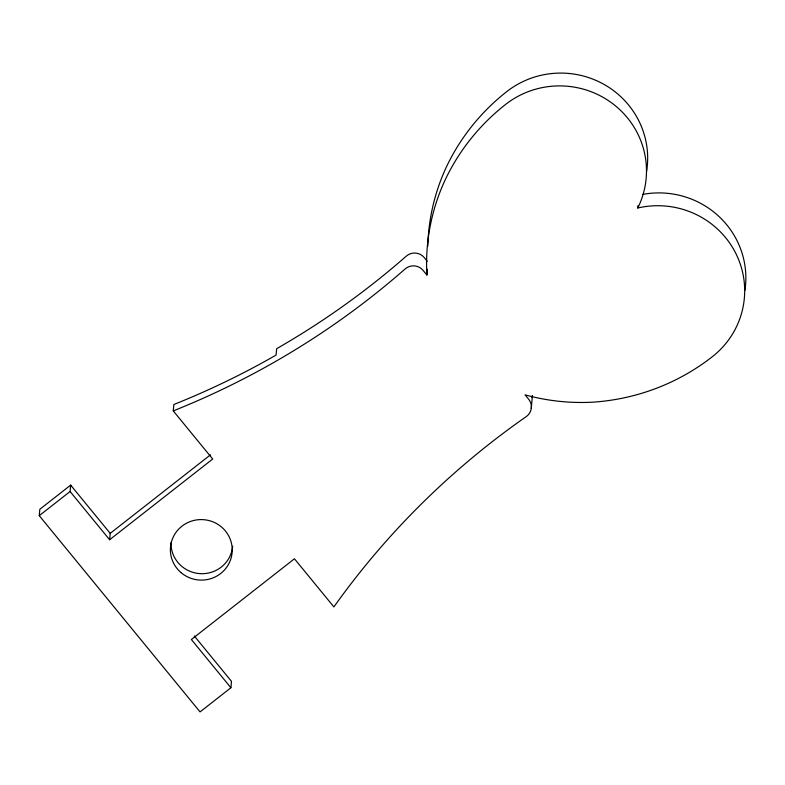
<?xml version="1.0" encoding="UTF-8"?>
<svg xmlns="http://www.w3.org/2000/svg" width="785" height="785" viewBox="0 0 785 785"><rect width="100%" height="100%" fill="white"/><g stroke="black" fill="none" stroke-linecap="round" stroke-linejoin="round"><path stroke-width="1.18" d="M194.278 635.948L231.487 681.351L230.898 687.758L200.057 711.916L39.25 515.666L39.829 509.269L70.67 485.11L110.204 533.358L109.625 539.756L212.706 459.029L173.269 410.898L173.848 404.501A805.959 788.346 5.2 0 0 276.075 355.085L276.654 348.687A805.959 788.346 5.2 0 0 406.336 256.106A12.374 12.099 5.2 0 1 424.253 257.588L427.295 261.287M109.625 539.756L70.091 491.518L70.67 485.11M173.269 410.898A805.959 788.346 5.2 0 0 405.178 268.912A12.374 12.099 5.2 0 1 423.086 270.393L426.883 275.025L427.413 269.206M531.268 408.455L532.436 395.64A12.374 12.099 5.2 0 1 532.004 397.563M230.898 687.758L191.363 639.51L294.444 558.783L333.88 606.913A805.959 788.356 5.2 0 1 526.225 416.629A12.374 12.099 5.2 0 0 528.658 399.222L525.077 394.855A207.711 203.178 5.2 0 0 592.606 402.185A215.257 210.547 5.2 0 0 712.368 356.675A86.605 84.711 5.2 0 0 735.79 253.349A86.605 84.711 5.2 0 0 637.763 208.005L637.979 205.68M39.25 515.666L70.091 491.518M110.204 533.358L210.4 454.888M426.883 275.025A207.721 203.178 5.2 0 1 444.899 180.471A215.257 210.547 5.2 0 1 505.638 104.395A86.605 84.711 5.2 0 1 613.899 104.591A86.605 84.711 5.2 0 1 637.763 208.005M642.493 194.444A86.605 84.711 5.2 0 1 744.916 290.45M427.796 246.431A207.721 203.178 5.2 0 1 446.066 167.666A215.257 210.547 5.2 0 1 506.806 91.58A86.605 84.711 5.2 0 1 604.509 84.682A86.605 84.711 5.2 0 1 646.595 171.434M232.684 546.291A30.929 30.252 5.2 0 1 200.165 573.649A30.929 30.252 5.2 0 1 170.973 542.69M180.942 572.54A30.929 30.252 5.2 0 0 231.644 555.829A30.929 30.252 5.2 0 0 191.334 521.161A30.929 30.252 5.2 0 0 180.942 572.54"/></g></svg>
